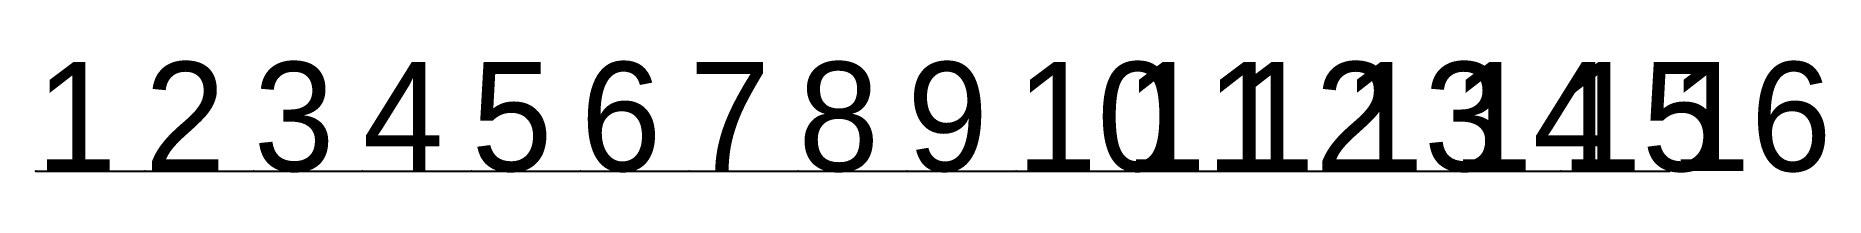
# Model space of a CAD drawing. Header units: metres. Extents: x 0 to 2.46, y 0 to 0.15.
import ezdxf

# ---------------------------------------------------------------- set-up
doc = ezdxf.new("R2010")
doc.units = ezdxf.units.M

msp = doc.modelspace()

# ---------------------------------------------------------------- linework, layer by layer
at = {"layer": 'ASSE', "color": 253}
for p, q in [((0, 0, 1.305), (0.15, 0, 2.415)), ((0.15, 0, 2.415), (0.3, 0, 2.765)), ((0.3, 0, 2.765), (0.45, 0, 2.895)), ((0.45, 0, 2.895), (0.6, 0, 2.995)), ((0.6, 0, 2.995), (0.75, 0, 3.065)), ((0.75, 0, 3.065), (0.9, 0, 3.105)), ((0.9, 0, 3.105), (1.05, 0, 3.125)), ((1.05, 0, 3.125), (1.2, 0, 3.125)), ((1.2, 0, 3.125), (1.35, 0, 3.105)), ((1.35, 0, 3.105), (1.5, 0, 3.065)), ((1.5, 0, 3.065), (1.65, 0, 2.995)), ((1.65, 0, 2.995), (1.8, 0, 2.895)), ((1.8, 0, 2.895), (1.95, 0, 2.765)), ((1.95, 0, 2.765), (2.1, 0, 2.415)), ((2.1, 0, 2.415), (2.25, 0, 1.305))]:
    msp.add_line(p, q, dxfattribs=at)
at = {"layer": 'ESTRADOSSO'}
for p, q in [((0, 0, 2.61), (0.15, 0, 2.825)), ((0.15, 0, 2.825), (0.3, 0, 2.99)), ((0.3, 0, 2.99), (0.45, 0, 3.085)), ((0.45, 0, 3.085), (0.6, 0, 3.165)), ((0.6, 0, 3.165), (0.75, 0, 3.235)), ((0.75, 0, 3.235), (0.9, 0, 3.26)), ((0.9, 0, 3.26), (1.05, 0, 3.275)), ((1.05, 0, 3.275), (1.2, 0, 3.275)), ((1.2, 0, 3.275), (1.35, 0, 3.26)), ((1.35, 0, 3.26), (1.5, 0, 3.235)), ((1.5, 0, 3.235), (1.65, 0, 3.165)), ((1.65, 0, 3.165), (1.8, 0, 3.085)), ((1.8, 0, 3.085), (1.95, 0, 2.99)), ((1.95, 0, 2.99), (2.1, 0, 2.825)), ((2.1, 0, 2.825), (2.25, 0, 2.61))]:
    msp.add_line(p, q, dxfattribs=at)
at = {"layer": 'EXT'}
for p in [(0, 0), (2.25, 0)]:
    msp.add_point(p, dxfattribs=at)
at = {"layer": 'fz', "color": 7}
for p, q in [((0, 0, 2.61), (0, 0, 6.55)), ((0.15, 0, 2.825), (0.15, 0, 4.545)), ((0.3, 0, 2.99), (0.3, 0, 4.05)), ((0.45, 0, 3.085), (0.45, 0, 3.845)), ((0.6, 0, 3.165), (0.6, 0, 3.725)), ((0.75, 0, 3.235), (0.75, 0, 3.675)), ((0.9, 0, 3.26), (0.9, 0, 3.6)), ((1.05, 0, 3.275), (1.05, 0, 3.575)), ((1.2, 0, 3.275), (1.2, 0, 3.575)), ((1.35, 0, 3.26), (1.35, 0, 3.6)), ((1.5, 0, 3.235), (1.5, 0, 3.675)), ((1.65, 0, 3.165), (1.65, 0, 3.725)), ((1.8, 0, 3.085), (1.8, 0, 3.845)), ((1.95, 0, 2.99), (1.95, 0, 4.05)), ((2.1, 0, 2.825), (2.1, 0, 4.545)), ((2.25, 0, 2.61), (2.25, 0, 6.55))]:
    msp.add_line(p, q, dxfattribs=at)
at = {"layer": 'INTRADOSSO'}
for p, q in [((0, 0), (0.15, 0, 2.005)), ((0.15, 0, 2.005), (0.3, 0, 2.54)), ((0.3, 0, 2.54), (0.45, 0, 2.705)), ((0.45, 0, 2.705), (0.6, 0, 2.825)), ((0.6, 0, 2.825), (0.75, 0, 2.895)), ((0.75, 0, 2.895), (0.9, 0, 2.95)), ((0.9, 0, 2.95), (1.05, 0, 2.975)), ((1.05, 0, 2.975), (1.2, 0, 2.975)), ((1.2, 0, 2.975), (1.35, 0, 2.95)), ((1.35, 0, 2.95), (1.5, 0, 2.895)), ((1.5, 0, 2.895), (1.65, 0, 2.825)), ((1.65, 0, 2.825), (1.8, 0, 2.705)), ((1.8, 0, 2.705), (1.95, 0, 2.54)), ((1.95, 0, 2.54), (2.1, 0, 2.005)), ((2.1, 0, 2.005), (2.25, 0))]:
    msp.add_line(p, q, dxfattribs=at)
at = {"layer": 'MAXSPINTA', "color": 101, "ltscale": 2.939663}
msp.add_line((0, 0, 2.61), (0.15, 0, 2.7996), dxfattribs=at)
at = {"layer": 'MAXSPINTA', "color": 81, "ltscale": 2.677559}
msp.add_line((0.15, 0, 2.7996), (0.3, 0, 2.8959), dxfattribs=at)
at = {"layer": 'MAXSPINTA', "color": 81, "ltscale": 2.680012}
msp.add_line((0.3, 0, 2.8959), (0.45, 0, 2.9504), dxfattribs=at)
at = {"layer": 'MAXSPINTA', "color": 101, "ltscale": 2.761181}
msp.add_line((0.45, 0, 2.9504), (0.6, 0, 2.98), dxfattribs=at)
at = {"layer": 'MAXSPINTA', "color": 101, "ltscale": 2.860171}
msp.add_line((0.6, 0, 2.98), (0.75, 0, 2.9935), dxfattribs=at)
at = {"layer": 'MAXSPINTA', "color": 101, "ltscale": 2.958941}
msp.add_line((0.75, 0, 2.9935), (0.9, 0, 2.9953), dxfattribs=at)
at = {"layer": 'MAXSPINTA', "color": 101, "ltscale": 3.046695}
msp.add_line((0.9, 0, 2.9953), (1.05, 0, 2.9887), dxfattribs=at)
at = {"layer": 'MAXSPINTA', "color": 101, "ltscale": 3.131675}
msp.add_line((1.05, 0, 2.9887), (1.2, 0, 2.975), dxfattribs=at)
at = {"layer": 'MAXSPINTA', "color": 121, "ltscale": 3.22315}
msp.add_line((1.2, 0, 2.975), (1.35, 0, 2.9546), dxfattribs=at)
at = {"layer": 'MAXSPINTA', "color": 121, "ltscale": 3.333998}
msp.add_line((1.35, 0, 2.9546), (1.5, 0, 2.9269), dxfattribs=at)
at = {"layer": 'MAXSPINTA', "color": 121, "ltscale": 3.487614}
msp.add_line((1.5, 0, 2.9269), (1.65, 0, 2.8904), dxfattribs=at)
at = {"layer": 'MAXSPINTA', "color": 141, "ltscale": 3.697599}
msp.add_line((1.65, 0, 2.8904), (1.8, 0, 2.8435), dxfattribs=at)
at = {"layer": 'MAXSPINTA', "color": 141, "ltscale": 4.004189}
msp.add_line((1.8, 0, 2.8435), (1.95, 0, 2.7836), dxfattribs=at)
at = {"layer": 'MAXSPINTA', "color": 161, "ltscale": 4.464313}
msp.add_line((1.95, 0, 2.7836), (2.1, 0, 2.7077), dxfattribs=at)
at = {"layer": 'MAXSPINTA', "color": 201, "ltscale": 5.267629}
msp.add_line((2.1, 0, 2.7077), (2.25, 0, 2.61), dxfattribs=at)
at = {"layer": 'MEDIONETWORK', "color": 81, "ltscale": 2.384992}
msp.add_line((0, 0), (0.15, 0, 2.3939), dxfattribs=at)
at = {"layer": 'MEDIONETWORK', "color": 41, "ltscale": 1.627227}
msp.add_line((0.15, 0, 2.3939), (0.3, 0, 2.7878), dxfattribs=at)
at = {"layer": 'MEDIONETWORK', "color": 21, "ltscale": 1.301472}
msp.add_line((0.3, 0, 2.7878), (0.45, 0, 2.9638), dxfattribs=at)
at = {"layer": 'MEDIONETWORK', "color": 21, "ltscale": 1.200898}
msp.add_line((0.45, 0, 2.9638), (0.6, 0, 3.0524), dxfattribs=at)
at = {"layer": 'MEDIONETWORK', "color": 21, "ltscale": 1.219752}
msp.add_line((0.6, 0, 3.0524), (0.75, 0, 3.0946), dxfattribs=at)
at = {"layer": 'MEDIONETWORK', "color": 21, "ltscale": 1.28888}
msp.add_line((0.75, 0, 3.0946), (0.9, 0, 3.1075), dxfattribs=at)
at = {"layer": 'MEDIONETWORK', "color": 41, "ltscale": 1.370448}
msp.add_line((0.9, 0, 3.1075), (1.05, 0, 3.1009), dxfattribs=at)
at = {"layer": 'MEDIONETWORK', "color": 41, "ltscale": 1.459298}
msp.add_line((1.05, 0, 3.1009), (1.2, 0, 3.0791), dxfattribs=at)
at = {"layer": 'MEDIONETWORK', "color": 41, "ltscale": 1.561169}
msp.add_line((1.2, 0, 3.0791), (1.35, 0, 3.0436), dxfattribs=at)
at = {"layer": 'MEDIONETWORK', "color": 41, "ltscale": 1.68938}
msp.add_line((1.35, 0, 3.0436), (1.5, 0, 2.9941), dxfattribs=at)
at = {"layer": 'MEDIONETWORK', "color": 61, "ltscale": 1.870999}
msp.add_line((1.5, 0, 2.9941), (1.65, 0, 2.9284), dxfattribs=at)
at = {"layer": 'MEDIONETWORK', "color": 61, "ltscale": 2.121015}
msp.add_line((1.65, 0, 2.9284), (1.8, 0, 2.8451), dxfattribs=at)
at = {"layer": 'MEDIONETWORK', "color": 81, "ltscale": 2.483319}
msp.add_line((1.8, 0, 2.8451), (1.95, 0, 2.7416), dxfattribs=at)
at = {"layer": 'MEDIONETWORK', "color": 101, "ltscale": 3.016074}
msp.add_line((1.95, 0, 2.7416), (2.1, 0, 2.6156), dxfattribs=at)
at = {"layer": 'MEDIONETWORK', "color": 141, "ltscale": 3.917363}
msp.add_line((2.1, 0, 2.6156), (2.25, 0, 2.4623), dxfattribs=at)
at = {"layer": 'MINSPINTA', "color": 61, "ltscale": 2.13394}
msp.add_line((0, 0), (0.15, 0, 2.6043), dxfattribs=at)
at = {"layer": 'MINSPINTA', "color": 41, "ltscale": 1.385726}
msp.add_line((0.15, 0, 2.6043), (0.3, 0, 2.9491), dxfattribs=at)
at = {"layer": 'MINSPINTA', "color": 21, "ltscale": 1.103246}
msp.add_line((0.3, 0, 2.9491), (0.45, 0, 3.085), dxfattribs=at)
at = {"layer": 'MINSPINTA', "color": 21, "ltscale": 1.070253}
msp.add_line((0.45, 0, 3.085), (0.6, 0, 3.1387), dxfattribs=at)
at = {"layer": 'MINSPINTA', "color": 21, "ltscale": 1.150521}
msp.add_line((0.6, 0, 3.1387), (0.75, 0, 3.1492), dxfattribs=at)
at = {"layer": 'MINSPINTA', "color": 21, "ltscale": 1.265434}
msp.add_line((0.75, 0, 3.1492), (0.9, 0, 3.1325), dxfattribs=at)
at = {"layer": 'MINSPINTA', "color": 41, "ltscale": 1.377956}
msp.add_line((0.9, 0, 3.1325), (1.05, 0, 3.0979), dxfattribs=at)
at = {"layer": 'MINSPINTA', "color": 41, "ltscale": 1.490383}
msp.add_line((1.05, 0, 3.0979), (1.2, 0, 3.0493), dxfattribs=at)
at = {"layer": 'MINSPINTA', "color": 41, "ltscale": 1.61245}
msp.add_line((1.2, 0, 3.0493), (1.35, 0, 2.988), dxfattribs=at)
at = {"layer": 'MINSPINTA', "color": 41, "ltscale": 1.75991}
msp.add_line((1.35, 0, 2.988), (1.5, 0, 2.9139), dxfattribs=at)
at = {"layer": 'MINSPINTA', "color": 61, "ltscale": 1.961666}
msp.add_line((1.5, 0, 2.9139), (1.65, 0, 2.825), dxfattribs=at)
at = {"layer": 'MINSPINTA', "color": 61, "ltscale": 2.231334}
msp.add_line((1.65, 0, 2.825), (1.8, 0, 2.72), dxfattribs=at)
at = {"layer": 'MINSPINTA', "color": 81, "ltscale": 2.612863}
msp.add_line((1.8, 0, 2.72), (1.95, 0, 2.5965), dxfattribs=at)
at = {"layer": 'MINSPINTA', "color": 101, "ltscale": 3.163541}
msp.add_line((1.95, 0, 2.5965), (2.1, 0, 2.4526), dxfattribs=at)
at = {"layer": 'MINSPINTA', "color": 141, "ltscale": 4.082221}
msp.add_line((2.1, 0, 2.4526), (2.25, 0, 2.2839), dxfattribs=at)
at = {"layer": 'X1'}
for p in [(0.15, 0, 2.005), (0.3, 0, 2.54), (0.45, 0, 2.705), (0.6, 0, 2.825), (0.75, 0, 2.895), (0.9, 0, 2.95), (1.05, 0, 2.975), (1.2, 0, 2.975), (1.35, 0, 2.95), (1.5, 0, 2.895), (1.65, 0, 2.825), (1.8, 0, 2.705), (1.95, 0, 2.54), (2.1, 0, 2.005)]:
    msp.add_point(p, dxfattribs=at)

# ---------------------------------------------------------------- texts
at = {"layer": 'ID-NODES'}
for s, p in [('1', (0, 0)), ('2', (0.15, 0, 2.005)), ('3', (0.3, 0, 2.54)), ('4', (0.45, 0, 2.705)), ('5', (0.6, 0, 2.825)), ('6', (0.75, 0, 2.895)), ('7', (0.9, 0, 2.95)), ('8', (1.05, 0, 2.975)), ('9', (1.2, 0, 2.975)), ('10', (1.35, 0, 2.95)), ('11', (1.5, 0, 2.895)), ('12', (1.65, 0, 2.825)), ('13', (1.8, 0, 2.705)), ('14', (1.95, 0, 2.54)), ('15', (2.1, 0, 2.005)), ('16', (2.25, 0))]:
    msp.add_text(s, height=0.15, dxfattribs=at).set_placement(p)

doc.saveas('drawing.dxf')
